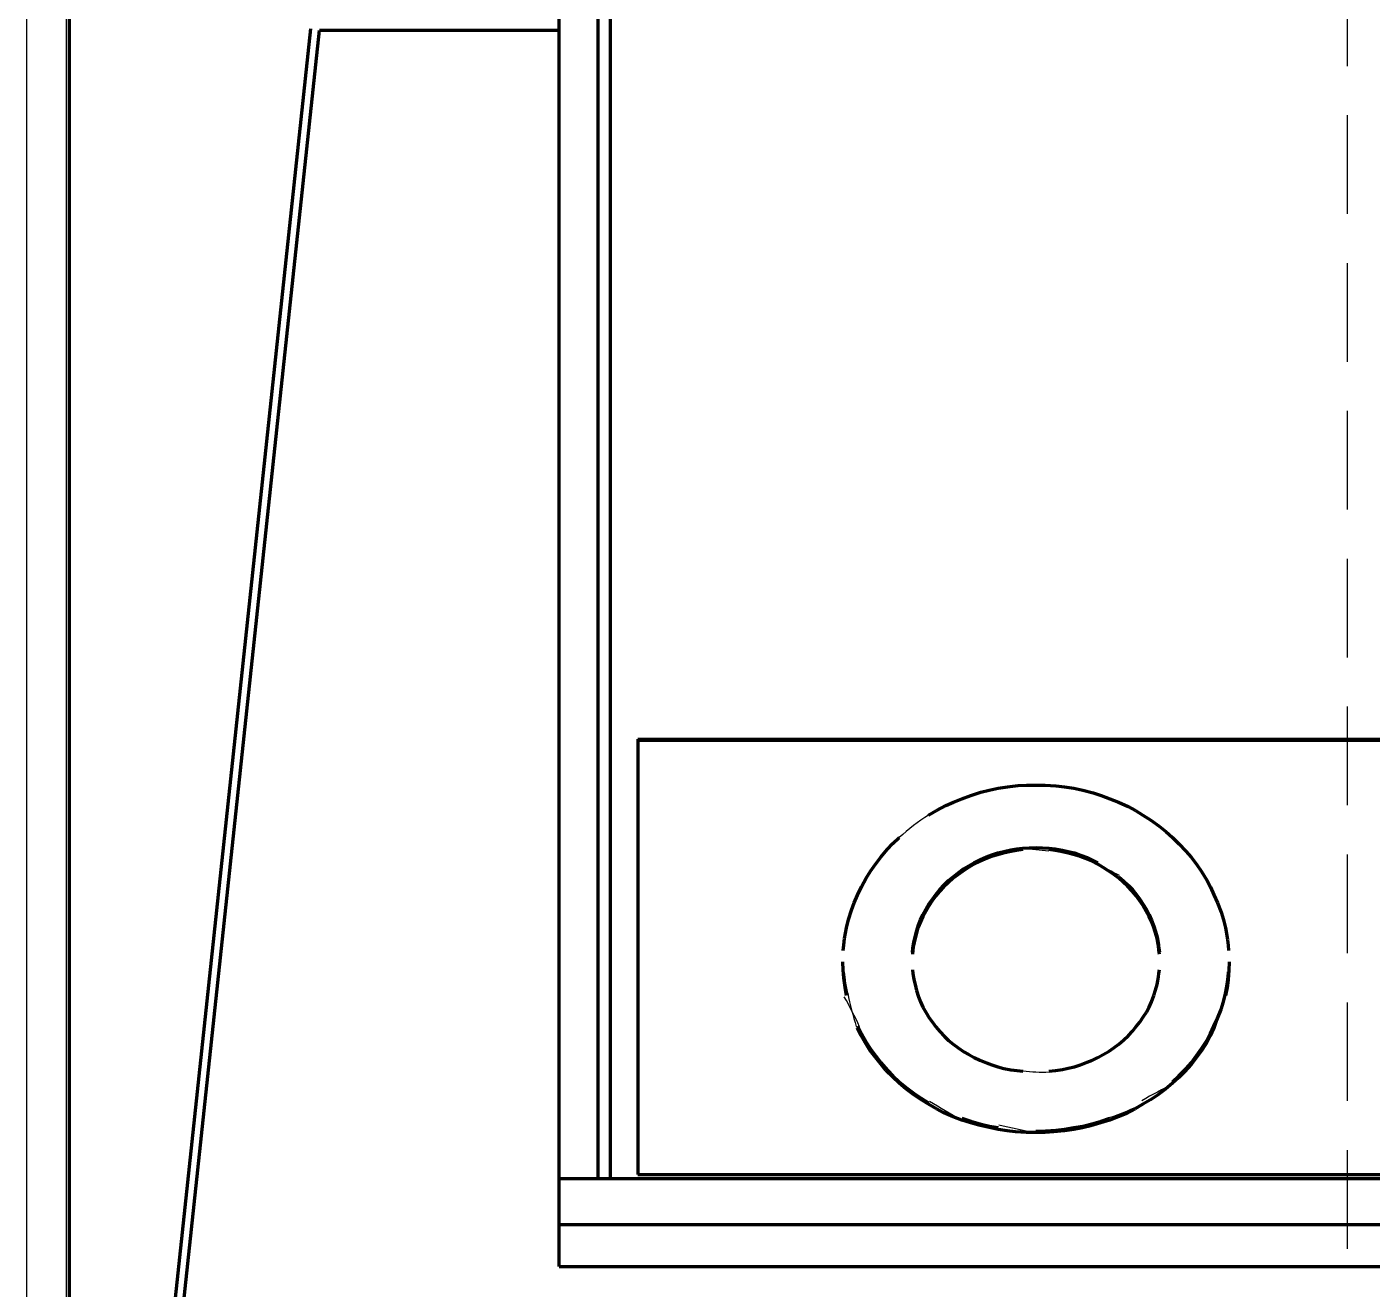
# Model space of a CAD drawing. Header units: millimetres. Extents: x 1683 to 1896, y 0 to 327.
# Drawn here: x 1756.35 to 1790.48, y 87.23 to 119.24 of the extents above; entities that cross this region are included whole.
import ezdxf

# ---------------------------------------------------------------- set-up
doc = ezdxf.new("R2010")
doc.units = ezdxf.units.MM
doc.linetypes.add('ACAD_ISO02W100', pattern=[15, 12, -3])
doc.linetypes.add('HIDDEN', pattern=[0.375, 0.25, -0.125])
doc.layers.add('8', color=140, linetype='ACAD_ISO02W100')
doc.layers.add('at_Entity', color=7, linetype='Continuous')

# ---------------------------------------------------------------- blocks, each defined once
blk = doc.blocks.new('ERYHR REH W4 TS1600AF')
blk.add_lwpolyline([(78694.519, 9427.081), (78759.517, 9427.081), (78759.517, 9230.581), (78694.519, 9230.581)], close=True)
at = {"color": 3}
blk.add_lwpolyline([(78693.512, 9348.581), (78760.512, 9348.581), (78760.512, 9229.581), (78693.512, 9229.581)], close=True, dxfattribs=at)
at = {"layer": '8', "color": 3, "linetype": 'HIDDEN', "ltscale": 10}
blk.add_line((78727.012, 9497.081), (78727.012, 9170.081), dxfattribs=at)
at = {"layer": 'at_Entity', "color": 0, "lineweight": 140}
for p, q in [((78694.588, 9347.581), (78694.588, 9231.862)), ((78707.016, 9257.882), (78707.016, 9335.707)), ((78708.009, 9260.107), (78708.009, 9332.901)), ((78708.317, 9260.107), (78708.317, 9316.242)), ((78694.588, 9231.862), (78700.719, 9289.279)), ((78694.674, 9230.581), (78700.938, 9289.242)), ((78700.938, 9289.242), (78707.016, 9289.242)), ((78709.016, 9271.257), (78745.015, 9271.257)), ((78709.016, 9271.257), (78709.016, 9260.217)), ((78709.016, 9271.228), (78745.015, 9271.228)), ((78717.235, 9269.747), (78717.464, 9269.829)), ((78717.464, 9269.829), (78717.721, 9269.909)), ((78717.721, 9269.909), (78717.931, 9269.962)), ((78717.931, 9269.962), (78718.159, 9270.012)), ((78718.159, 9270.012), (78718.393, 9270.047)), ((78718.393, 9270.047), (78718.66, 9270.077)), ((78718.66, 9270.077), (78718.878, 9270.089)), ((78718.878, 9270.089), (78719.111, 9270.093)), ((78719.111, 9270.093), (78719.353, 9270.088)), ((78719.353, 9270.088), (78719.624, 9270.072)), ((78719.624, 9270.072), (78719.842, 9270.046)), ((78719.842, 9270.046), (78720.074, 9270.012)), ((78720.074, 9270.012), (78720.305, 9269.96)), ((78720.305, 9269.96), (78720.565, 9269.893)), ((78720.565, 9269.893), (78720.771, 9269.827)), ((78720.771, 9269.827), (78720.987, 9269.747)), ((78716.392, 9269.327), (78716.595, 9269.448)), ((78716.595, 9269.448), (78716.83, 9269.572)), ((78716.83, 9269.572), (78717.026, 9269.66)), ((78717.026, 9269.66), (78717.235, 9269.747)), ((78720.987, 9269.747), (78721.21, 9269.656)), ((78721.21, 9269.656), (78721.452, 9269.545)), ((78721.452, 9269.545), (78721.638, 9269.445)), ((78721.638, 9269.445), (78721.829, 9269.327)), ((78721.829, 9269.327), (78722.03, 9269.201)), ((78722.03, 9269.201), (78722.246, 9269.047)), ((78715.485, 9268.608), (78715.647, 9268.76)), ((78722.246, 9269.047), (78722.411, 9268.912)), ((78722.411, 9268.912), (78722.581, 9268.76)), ((78722.581, 9268.76), (78722.743, 9268.602)), ((78715.18, 9268.265), (78715.343, 9268.458)), ((78715.343, 9268.458), (78715.485, 9268.608)), ((78718.301, 9268.411), (78718.48, 9268.452)), ((78718.622, 9268.434), (78718.441, 9268.4)), ((78718.48, 9268.452), (78718.627, 9268.476)), ((78718.783, 9268.458), (78718.622, 9268.434)), ((78718.627, 9268.476), (78718.783, 9268.495)), ((78718.783, 9268.495), (78718.947, 9268.504)), ((78718.947, 9268.504), (78719.134, 9268.507)), ((78719.134, 9268.507), (78719.284, 9268.504)), ((78719.284, 9268.504), (78719.442, 9268.495)), ((78719.442, 9268.495), (78719.606, 9268.475)), ((78719.6, 9268.435), (78719.442, 9268.458)), ((78719.749, 9268.408), (78719.6, 9268.435)), ((78719.606, 9268.475), (78719.79, 9268.444)), ((78719.79, 9268.444), (78719.937, 9268.411)), ((78722.743, 9268.602), (78722.92, 9268.416)), ((78714.917, 9267.907), (78715.043, 9268.09)), ((78715.043, 9268.09), (78715.18, 9268.265)), ((78717.54, 9268.09), (78717.403, 9268.002)), ((78717.408, 9268.047), (78717.54, 9268.12)), ((78717.54, 9268.12), (78717.689, 9268.193)), ((78717.684, 9268.157), (78717.54, 9268.09)), ((78717.819, 9268.216), (78717.684, 9268.157)), ((78717.689, 9268.193), (78717.857, 9268.268)), ((78717.99, 9268.278), (78717.819, 9268.216)), ((78717.857, 9268.268), (78717.995, 9268.32)), ((78718.147, 9268.326), (78717.99, 9268.278)), ((78717.995, 9268.32), (78718.147, 9268.37)), ((78718.147, 9268.37), (78718.301, 9268.411)), ((78718.296, 9268.366), (78718.147, 9268.326)), ((78718.441, 9268.4), (78718.296, 9268.366)), ((78719.931, 9268.367), (78719.749, 9268.408)), ((78720.092, 9268.326), (78719.931, 9268.367)), ((78719.937, 9268.411), (78720.092, 9268.37)), ((78720.092, 9268.37), (78720.242, 9268.317)), ((78720.237, 9268.28), (78720.092, 9268.326)), ((78720.375, 9268.23), (78720.237, 9268.28)), ((78720.242, 9268.317), (78720.412, 9268.252)), ((78720.542, 9268.159), (78720.375, 9268.23)), ((78720.412, 9268.252), (78720.547, 9268.191)), ((78720.687, 9268.09), (78720.542, 9268.159)), ((78720.547, 9268.191), (78720.687, 9268.12)), ((78720.82, 9268.005), (78720.687, 9268.09)), ((78722.92, 9268.416), (78723.056, 9268.26)), ((78723.056, 9268.26), (78723.193, 9268.09)), ((78723.193, 9268.09), (78723.318, 9267.901)), ((78714.809, 9267.733), (78714.917, 9267.907)), ((78716.9, 9267.669), (78717.016, 9267.766)), ((78717.016, 9267.766), (78717.14, 9267.867)), ((78717.136, 9267.819), (78717.016, 9267.729)), ((78717.253, 9267.901), (78717.136, 9267.819)), ((78717.14, 9267.867), (78717.285, 9267.972)), ((78717.403, 9268.002), (78717.253, 9267.901)), ((78717.285, 9267.972), (78717.408, 9268.047)), ((78720.943, 9267.924), (78720.82, 9268.005)), ((78721.091, 9267.822), (78720.943, 9267.924)), ((78721.22, 9267.729), (78721.091, 9267.822)), ((78721.22, 9267.766), (78721.336, 9267.665)), ((78723.318, 9267.901), (78723.449, 9267.684)), ((78714.585, 9267.302), (78714.687, 9267.508)), ((78714.687, 9267.508), (78714.809, 9267.733)), ((78716.576, 9267.317), (78716.673, 9267.443)), ((78716.669, 9267.395), (78716.576, 9267.28)), ((78716.766, 9267.5), (78716.669, 9267.395)), ((78716.673, 9267.443), (78716.793, 9267.574)), ((78716.897, 9267.623), (78716.766, 9267.5)), ((78716.793, 9267.574), (78716.9, 9267.669)), ((78717.016, 9267.729), (78716.897, 9267.623)), ((78721.332, 9267.627), (78721.22, 9267.729)), ((78721.437, 9267.528), (78721.332, 9267.627)), ((78721.336, 9267.665), (78721.464, 9267.546)), ((78721.557, 9267.399), (78721.437, 9267.528)), ((78721.464, 9267.546), (78721.561, 9267.443)), ((78721.657, 9267.28), (78721.557, 9267.399)), ((78721.561, 9267.443), (78721.657, 9267.324)), ((78723.449, 9267.684), (78723.542, 9267.505)), ((78723.542, 9267.505), (78723.631, 9267.309)), ((78714.432, 9266.918), (78714.502, 9267.107)), ((78714.502, 9267.107), (78714.585, 9267.302)), ((78716.321, 9266.938), (78716.409, 9267.087)), ((78716.485, 9267.157), (78716.388, 9267.014)), ((78716.409, 9267.087), (78716.487, 9267.201)), ((78716.576, 9267.28), (78716.485, 9267.157)), ((78716.487, 9267.201), (78716.576, 9267.317)), ((78721.657, 9267.324), (78721.749, 9267.2)), ((78721.746, 9267.161), (78721.657, 9267.28)), ((78721.825, 9267.047), (78721.746, 9267.161)), ((78721.749, 9267.2), (78721.846, 9267.056)), ((78721.846, 9267.056), (78721.917, 9266.934)), ((78723.631, 9267.309), (78723.72, 9267.104)), ((78723.72, 9267.104), (78723.812, 9266.869)), ((78714.362, 9266.681), (78714.432, 9266.918)), ((78716.248, 9266.757), (78716.184, 9266.623)), ((78716.186, 9266.671), (78716.248, 9266.801)), ((78716.248, 9266.801), (78716.321, 9266.938)), ((78716.318, 9266.893), (78716.248, 9266.757)), ((78716.388, 9267.014), (78716.318, 9266.893)), ((78721.914, 9266.897), (78721.825, 9267.047)), ((78721.988, 9266.757), (78721.914, 9266.897)), ((78721.917, 9266.934), (78721.988, 9266.801)), ((78721.988, 9266.801), (78722.047, 9266.666)), ((78722.045, 9266.628), (78721.988, 9266.757)), ((78723.812, 9266.869), (78723.872, 9266.677)), ((78714.282, 9266.334), (78714.309, 9266.47)), ((78714.309, 9266.47), (78714.362, 9266.681)), ((78716.047, 9266.234), (78716.085, 9266.382)), ((78716.122, 9266.469), (78716.083, 9266.339)), ((78716.085, 9266.382), (78716.135, 9266.545)), ((78716.184, 9266.623), (78716.122, 9266.469)), ((78716.135, 9266.545), (78716.186, 9266.671)), ((78722.096, 9266.504), (78722.045, 9266.628)), ((78722.047, 9266.666), (78722.109, 9266.509)), ((78722.149, 9266.344), (78722.096, 9266.504)), ((78722.109, 9266.509), (78722.151, 9266.377)), ((78722.151, 9266.377), (78722.189, 9266.234)), ((78723.872, 9266.677), (78723.921, 9266.47)), ((78723.921, 9266.47), (78723.952, 9266.329)), ((78714.223, 9265.895), (78714.238, 9266.04)), ((78714.238, 9266.04), (78714.26, 9266.204)), ((78714.26, 9266.204), (78714.282, 9266.334)), ((78715.994, 9265.949), (78716.008, 9266.058)), ((78716.024, 9266.098), (78716.004, 9265.987)), ((78716.008, 9266.058), (78716.025, 9266.143)), ((78716.047, 9266.197), (78716.024, 9266.098)), ((78716.025, 9266.143), (78716.047, 9266.234)), ((78716.083, 9266.339), (78716.047, 9266.197)), ((78722.189, 9266.197), (78722.149, 9266.344)), ((78722.189, 9266.234), (78722.206, 9266.14)), ((78722.206, 9266.101), (78722.189, 9266.197)), ((78722.206, 9266.14), (78722.225, 9266.034)), ((78722.221, 9266.011), (78722.206, 9266.101)), ((78722.225, 9266.034), (78722.237, 9265.946)), ((78723.952, 9266.329), (78723.978, 9266.168)), ((78723.978, 9266.168), (78723.992, 9266.035)), ((78723.992, 9266.035), (78724.001, 9265.895)), ((78715.984, 9265.851), (78715.994, 9265.949)), ((78715.993, 9265.899), (78715.984, 9265.807)), ((78716.004, 9265.987), (78715.993, 9265.899)), ((78722.236, 9265.902), (78722.221, 9266.011)), ((78722.247, 9265.807), (78722.236, 9265.902)), ((78722.237, 9265.946), (78722.247, 9265.851)), ((78714.222, 9265.397), (78714.217, 9265.608)), ((78714.237, 9265.202), (78714.222, 9265.397)), ((78714.223, 9265.358), (78714.238, 9265.219)), ((78715.984, 9265.409), (78715.994, 9265.312)), ((78722.237, 9265.315), (78722.247, 9265.409)), ((78723.992, 9265.223), (78724.001, 9265.358)), ((78724.013, 9265.39), (78723.995, 9265.148)), ((78724.019, 9265.608), (78724.013, 9265.39)), ((78714.271, 9264.964), (78714.237, 9265.202)), ((78714.238, 9265.219), (78714.26, 9265.061)), ((78714.26, 9265.061), (78714.282, 9264.936)), ((78715.994, 9265.312), (78716.008, 9265.207)), ((78716.008, 9265.207), (78716.025, 9265.123)), ((78716.025, 9265.123), (78716.047, 9265.034)), ((78716.047, 9265.034), (78716.085, 9264.883)), ((78722.151, 9264.888), (78722.189, 9265.034)), ((78722.189, 9265.034), (78722.206, 9265.127)), ((78722.206, 9265.127), (78722.225, 9265.23)), ((78722.225, 9265.23), (78722.237, 9265.315)), ((78723.952, 9264.94), (78723.978, 9265.096)), ((78723.995, 9265.148), (78723.965, 9264.957)), ((78723.978, 9265.096), (78723.992, 9265.223)), ((78714.309, 9264.754), (78714.271, 9264.964)), ((78714.282, 9264.936), (78714.309, 9264.805)), ((78716.085, 9264.883), (78716.135, 9264.719)), ((78716.135, 9264.719), (78716.186, 9264.593)), ((78722.047, 9264.598), (78722.109, 9264.756)), ((78722.109, 9264.756), (78722.151, 9264.888)), ((78723.873, 9264.595), (78723.921, 9264.805)), ((78723.965, 9264.957), (78723.921, 9264.754)), ((78723.921, 9264.805), (78723.952, 9264.94)), ((78716.186, 9264.593), (78716.248, 9264.459)), ((78716.248, 9264.459), (78716.321, 9264.331)), ((78716.321, 9264.331), (78716.409, 9264.187)), ((78721.846, 9264.219), (78721.917, 9264.335)), ((78721.917, 9264.335), (78721.988, 9264.459)), ((78721.988, 9264.459), (78722.047, 9264.598)), ((78723.725, 9264.174), (78723.817, 9264.403)), ((78723.817, 9264.403), (78723.873, 9264.595)), ((78716.409, 9264.187), (78716.487, 9264.074)), ((78716.487, 9264.074), (78716.576, 9263.958)), ((78721.657, 9263.966), (78721.749, 9264.081)), ((78721.749, 9264.081), (78721.846, 9264.219)), ((78723.631, 9263.973), (78723.725, 9264.174)), ((78714.585, 9263.973), (78714.687, 9263.781)), ((78714.683, 9263.741), (78714.585, 9263.936)), ((78714.78, 9263.563), (78714.683, 9263.741)), ((78714.687, 9263.781), (78714.809, 9263.569)), ((78716.576, 9263.958), (78716.673, 9263.84)), ((78716.673, 9263.84), (78716.793, 9263.712)), ((78716.793, 9263.712), (78716.9, 9263.615)), ((78721.336, 9263.619), (78721.464, 9263.74)), ((78721.464, 9263.74), (78721.561, 9263.846)), ((78721.561, 9263.846), (78721.657, 9263.966)), ((78723.538, 9263.735), (78723.422, 9263.516)), ((78723.449, 9263.615), (78723.542, 9263.787)), ((78723.631, 9263.936), (78723.538, 9263.735)), ((78723.542, 9263.787), (78723.631, 9263.973)), ((78714.913, 9263.354), (78714.78, 9263.563)), ((78714.809, 9263.569), (78714.917, 9263.402)), ((78715.043, 9263.178), (78714.913, 9263.354)), ((78714.917, 9263.402), (78715.043, 9263.229)), ((78716.9, 9263.615), (78717.016, 9263.517)), ((78717.016, 9263.517), (78717.141, 9263.424)), ((78717.141, 9263.424), (78717.286, 9263.326)), ((78717.286, 9263.326), (78717.41, 9263.254)), ((78720.824, 9263.257), (78720.976, 9263.346)), ((78720.976, 9263.346), (78721.095, 9263.427)), ((78721.095, 9263.427), (78721.22, 9263.517)), ((78721.22, 9263.517), (78721.336, 9263.619)), ((78723.193, 9263.229), (78723.318, 9263.409)), ((78723.315, 9263.351), (78723.193, 9263.185)), ((78723.422, 9263.516), (78723.315, 9263.351)), ((78723.318, 9263.409), (78723.449, 9263.615)), ((78715.043, 9263.229), (78715.181, 9263.051)), ((78715.176, 9263.009), (78715.043, 9263.178)), ((78715.307, 9262.856), (78715.176, 9263.009)), ((78715.181, 9263.051), (78715.345, 9262.859)), ((78717.41, 9263.254), (78717.546, 9263.185)), ((78717.546, 9263.185), (78717.691, 9263.116)), ((78717.691, 9263.116), (78717.857, 9263.045)), ((78717.857, 9263.045), (78717.995, 9262.996)), ((78717.995, 9262.996), (78718.147, 9262.949)), ((78720.092, 9262.949), (78720.242, 9262.998)), ((78720.242, 9262.998), (78720.412, 9263.06)), ((78720.412, 9263.06), (78720.547, 9263.118)), ((78720.547, 9263.118), (78720.687, 9263.185)), ((78720.687, 9263.185), (78720.824, 9263.257)), ((78723.053, 9263.008), (78722.885, 9262.819)), ((78722.923, 9262.901), (78723.059, 9263.056)), ((78723.193, 9263.185), (78723.053, 9263.008)), ((78723.059, 9263.056), (78723.193, 9263.229)), ((78715.483, 9262.679), (78715.307, 9262.856)), ((78715.345, 9262.859), (78715.488, 9262.714)), ((78715.647, 9262.53), (78715.483, 9262.679)), ((78715.488, 9262.714), (78715.647, 9262.567)), ((78718.147, 9262.949), (78718.301, 9262.906)), ((78718.301, 9262.906), (78718.48, 9262.869)), ((78718.48, 9262.869), (78718.627, 9262.849)), ((78718.627, 9262.849), (78718.783, 9262.832)), ((78719.448, 9262.832), (78719.608, 9262.85)), ((78719.608, 9262.85), (78719.79, 9262.876)), ((78719.79, 9262.876), (78719.937, 9262.907)), ((78719.937, 9262.907), (78720.092, 9262.949)), ((78722.581, 9262.567), (78722.744, 9262.72)), ((78722.739, 9262.676), (78722.581, 9262.53)), ((78722.885, 9262.819), (78722.739, 9262.676)), ((78722.744, 9262.72), (78722.923, 9262.901)), ((78715.647, 9262.567), (78715.823, 9262.422)), ((78715.817, 9262.385), (78715.647, 9262.53)), ((78715.982, 9262.257), (78715.817, 9262.385)), ((78715.823, 9262.422), (78716.029, 9262.267)), ((78722.404, 9262.381), (78722.199, 9262.224)), ((78722.581, 9262.53), (78722.404, 9262.381)), ((78716.196, 9262.115), (78715.982, 9262.257)), ((78716.029, 9262.267), (78716.202, 9262.152)), ((78716.392, 9261.999), (78716.196, 9262.115)), ((78716.202, 9262.152), (78716.392, 9262.036)), ((78716.588, 9261.882), (78716.392, 9261.999)), ((78721.829, 9261.999), (78721.631, 9261.879)), ((78722.024, 9262.111), (78721.829, 9261.999)), ((78722.199, 9262.224), (78722.024, 9262.111)), ((78716.778, 9261.782), (78716.588, 9261.882)), ((78717.019, 9261.677), (78716.778, 9261.782)), ((78717.235, 9261.594), (78717.019, 9261.677)), ((78717.235, 9261.646), (78717.464, 9261.568)), ((78717.457, 9261.523), (78717.235, 9261.594)), ((78720.987, 9261.594), (78720.764, 9261.521)), ((78720.771, 9261.569), (78720.987, 9261.646)), ((78721.203, 9261.674), (78720.987, 9261.594)), ((78721.4, 9261.757), (78721.203, 9261.674)), ((78721.631, 9261.879), (78721.4, 9261.757)), ((78717.666, 9261.463), (78717.457, 9261.523)), ((78717.464, 9261.568), (78717.723, 9261.49)), ((78717.926, 9261.403), (78717.666, 9261.463)), ((78717.723, 9261.49), (78717.934, 9261.442)), ((78718.159, 9261.359), (78717.926, 9261.403)), ((78717.934, 9261.442), (78718.159, 9261.403)), ((78718.385, 9261.325), (78718.159, 9261.359)), ((78718.6, 9261.3), (78718.385, 9261.325)), ((78718.87, 9261.283), (78718.6, 9261.3)), ((78719.111, 9261.278), (78718.87, 9261.283)), ((78719.111, 9261.314), (78719.354, 9261.32)), ((78719.346, 9261.282), (78719.111, 9261.278)), ((78719.566, 9261.295), (78719.346, 9261.282)), ((78719.354, 9261.32), (78719.626, 9261.337)), ((78719.836, 9261.324), (78719.566, 9261.295)), ((78719.626, 9261.337), (78719.844, 9261.365)), ((78720.074, 9261.359), (78719.836, 9261.324)), ((78719.844, 9261.365), (78720.074, 9261.403)), ((78720.074, 9261.403), (78720.305, 9261.444)), ((78720.298, 9261.4), (78720.074, 9261.359)), ((78720.508, 9261.448), (78720.298, 9261.4)), ((78720.305, 9261.444), (78720.565, 9261.505)), ((78720.764, 9261.521), (78720.508, 9261.448)), ((78720.565, 9261.505), (78720.771, 9261.569)), ((78747.017, 9260.107), (78707.016, 9260.107)), ((78709.016, 9260.217), (78745.015, 9260.217)), ((78707.016, 9258.943), (78747.017, 9258.943)), ((78707.016, 9257.882), (78747.017, 9257.882))]:
    blk.add_line(p, q, dxfattribs=at)
at = {"layer": 'at_Entity', "color": 0}
for centre, radius, start, end in [((78718.627, 9265.637), 4.315, 121.1984, 133.6498), ((78720.15, 9278.842), 10.44, 262.495, 266.0951), ((78700.91, 9230.087), 42.836, 61.6749, 62.5256), ((78703.747, 9258.858), 12.032, 25.1064, 29.1714), ((78725.137, 9267.133), 11.045, 192.1339, 196.6729), ((78717.773, 9265.984), 6.238, 340.7374, 348.6901), ((78719.311, 9266.758), 3.946, 262.3296, 271.9862), ((78729.786, 9247.979), 16.211, 116.2877, 119.5115), ((78729.604, 9283.656), 25.292, 238.5704, 240.6657), ((78719.616, 9265.968), 4.523, 287.5924, 299.3714), ((78715.558, 9247.682), 14.027, 75.3906, 79.2656)]:
    blk.add_arc(centre, radius, start, end, dxfattribs=at)

msp = doc.modelspace()

# ---------------------------------------------------------------- block references
msp.add_blockref('ERYHR REH W4 TS1600AF', (-76937.163, -9170.081))

doc.saveas('drawing.dxf')
